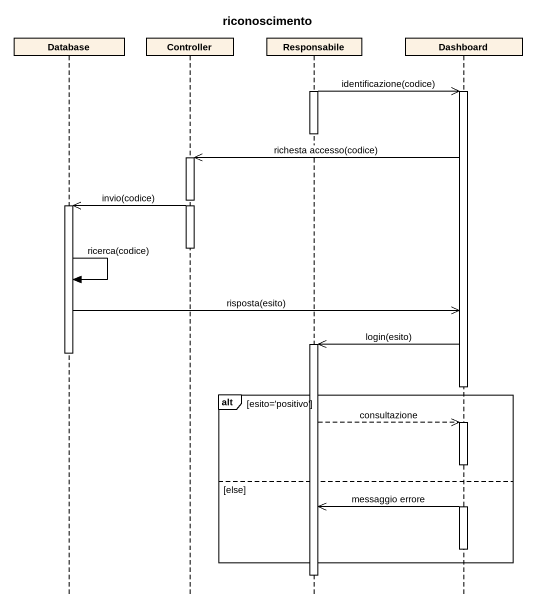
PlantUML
@startuml
title riconoscimento
hide footbox
participant "Database" as Database_
participant Controller
participant Responsabile
participant Dashboard

activate Responsabile
Responsabile ->> Dashboard : identificazione(codice)
activate Dashboard
deactivate Responsabile
Dashboard ->> Controller : richesta accesso(codice)
activate Controller
Controller ->> Database_ : invio(codice)
activate Database_
deactivate Controller
Database_ -> Database_ : ricerca(codice)
Database_ ->> Dashboard : risposta(esito)
Dashboard ->> Responsabile : login(esito)
activate Responsabile
deactivate Database_
deactivate Dashboard
alt esito='positivo'
  Responsabile -->> Dashboard : consultazione
  activate Dashboard
else else
  Dashboard ->> Responsabile : messaggio errore
  deactivate Dashboard
end
deactivate Responsabile
@enduml
